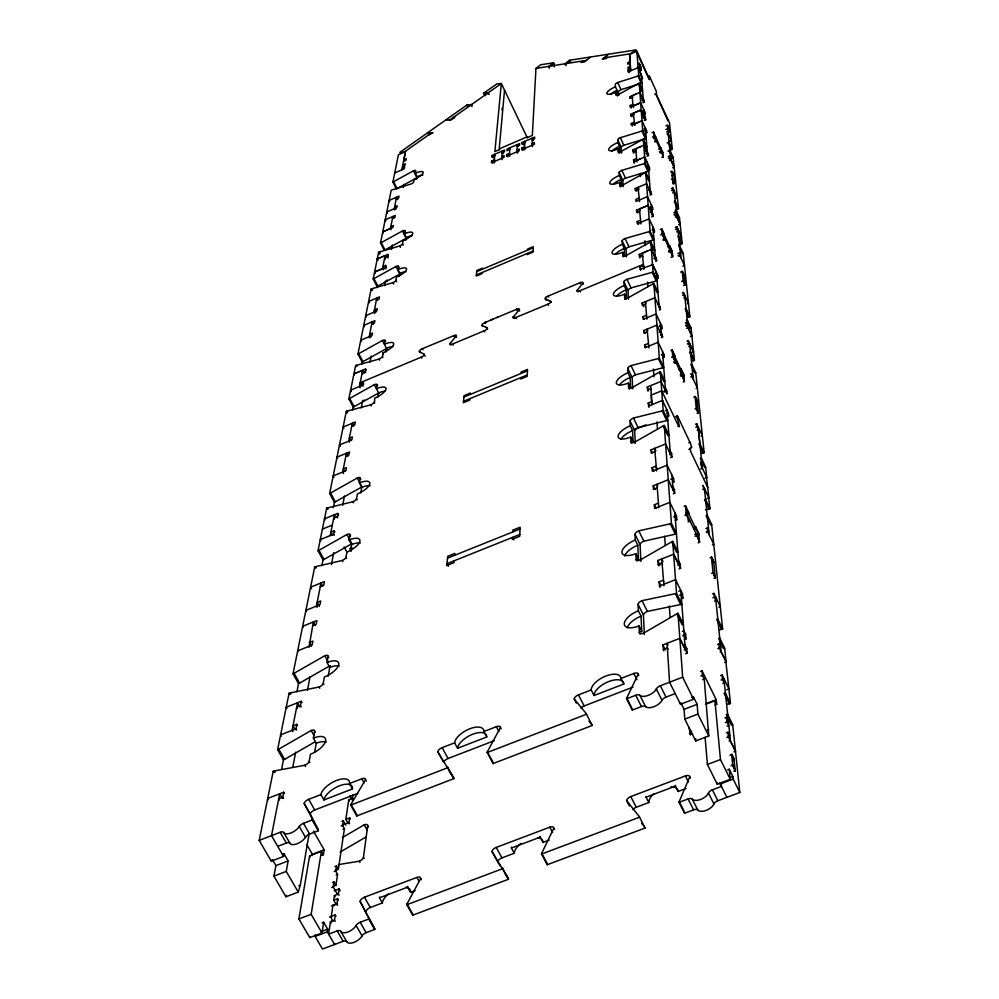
<?xml version="1.0" encoding="UTF-8"?>
<svg xmlns="http://www.w3.org/2000/svg" width="999" height="999" viewBox="0 0 999 999"><rect width="100%" height="100%" fill="white"/><g stroke="black" fill="none" stroke-linecap="round" stroke-linejoin="round"><path stroke-width="1.5" d="M700.486 671.478L702.06 670.878L702.459 675.436L704.245 679.07L708.778 735.988L695.691 740.971L695.691 738.623M512.749 531.955L512.837 530.144L520.117 527.222L519.692 536.301L512.362 539.248L512.462 537.412L513.723 539.872M520.854 377.61L520.779 379.008L527.185 376.361L527.509 369.418L521.141 372.053L521.066 373.439M527.372 253.434L527.31 254.545L533.016 252.135L533.266 246.653L527.597 249.051L527.547 250.137M554.47 66.945L553.783 63.424A2.56 1.611 52.9 0 0 553.558 62.762L540.671 64.773L535.951 68.419L532.342 135.439L527.335 137.6L527.385 136.738L499.937 148.576L499.862 149.438L494.867 151.586L501.348 83.504L496.903 83.866L483.578 93.269A2.547 2.06 85.5 0 0 483.953 93.856L485.651 95.654M690.321 447.789L691.633 447.115L690.684 443.856L678.096 417.245C673.676 409.328 682.567 432.942 678.084 425.174L661.725 390.821L651.286 395.067L651.897 404.695M524.313 146.903L521.79 147.989L521.678 149.75L534.34 144.293L534.428 142.557L531.893 143.644M532.105 139.885L534.615 138.799L534.702 137.075L522.152 142.482L522.04 144.218L524.55 143.132M509.178 153.421L506.668 154.508L506.518 156.269L519.143 150.837L519.268 149.076L516.745 150.162L517.907 152.572M499.163 149.55L504.532 90.172M454.208 560.776L454.021 562.637L446.765 565.546L447.714 556.306L454.907 553.409L454.732 555.244M469.842 398.676L469.705 400.099L463.349 402.722L464.073 395.641L470.392 393.032L470.254 394.443M482.005 272.59L481.893 273.714L476.248 276.099L476.81 270.504L482.442 268.132L482.33 269.243M494.08 159.927L491.57 161.001L491.396 162.775L503.996 157.355L504.145 155.594L501.623 156.668M501.96 152.872L504.47 151.786L504.607 150.037L492.107 155.432L491.945 157.18L494.443 156.106M667.894 132.717C670.366 133.054 668.855 123.352 665.958 125.837M667.332 125.25L669.23 132.243M364.173 858.503L363.461 857.242L367.719 825.736A4.308 1.998 -30.7 0 0 364.223 824.837L342.395 837.549M334.24 943.855L334.615 944.492L334.727 943.705M335.252 921.428L334.515 920.141L335.289 914.847L330.269 916.745M337.637 905.219L336.9 903.933L337.674 898.75L333.691 900.249L336.263 904.719M339.098 895.291L338.374 894.018L339.123 888.898L334.19 890.771M349.638 823.775L348.938 822.539L349.625 817.844L345.841 819.305L348.289 823.613M353.209 799.462L352.522 798.238L353.034 794.829M334.515 920.141L330.482 921.652L328.609 934.14L337.175 930.918A4.608 2.248 -32.1 0 1 340.746 931.28A9.203 4.508 -31.9 0 0 347.927 931.992A9.203 4.508 -31.9 0 0 356.106 925.499A4.608 2.26 -31.8 0 1 360.189 922.264L368.781 919.03A4.595 2.26 -31.7 0 0 368.718 918.331L360.09 901.348A4.533 2.198 -31.5 0 1 364.448 897.214L416.883 877.409A4.545 2.223 -30.8 0 1 420.679 878.458L421.403 879.757M333.691 900.249L334.403 895.529L338.374 894.018M332.992 886.425L335.939 885.301L337.587 874.362L335.652 870.991L336.413 866.008L334.94 866.558M335.402 870.479L338.336 869.367L344.43 828.708L342.57 825.411L343.281 820.703L341.858 821.24M345.841 819.305L348.788 799.687L352.522 798.238M337.612 894.629L333.229 887L334.003 881.905L332.517 882.467M334.615 944.492L327.272 931.83L327.684 929.145L323.664 922.227L322.153 922.801M321.865 855.344L323.339 854.782L321.391 851.373L309.59 855.893L298.901 918.955L309.777 937.599L322.003 933.004L323.664 922.227M360.09 901.348L374.662 928.745A4.595 2.273 -31.7 0 1 374.737 929.445L366.146 932.666A4.608 2.285 -31.8 0 0 362.075 935.901A9.191 4.533 -31.9 0 1 353.921 942.394A9.191 4.533 -31.9 0 1 346.74 941.657A4.608 2.273 -32.1 0 0 343.156 941.295L322.477 949.05L315.11 936.413L315.409 934.552M309.777 937.599L309.94 936.587M323.339 854.782L324.138 849.812L313.411 831.068M322.003 933.004L311.164 914.322L321.391 851.373M312.163 855.556L312.375 854.307L306.768 844.542M272.302 859.44L275.899 865.621L273.913 876.135L285.951 896.765L298.251 892.095L300.274 885.264L309.066 834.153M314.685 752.097L316.258 743.244L313.361 738.086L314.598 731.243A4.383 1.861 -30.2 0 0 311.126 730.506L278.746 749.138A4.383 1.861 -30.6 0 1 277.61 749.662L283.454 759.902A4.383 1.873 -30.7 0 0 284.578 759.377L314.885 741.92M328.184 676.198L329.745 667.432L326.998 662.474L328.109 656.318A4.146 1.686 -29.5 0 0 324.8 655.744L294.093 673.289A4.146 1.673 -29.8 0 1 293.019 673.788L298.539 683.628A4.146 1.686 -29.9 0 0 299.6 683.129L330.257 665.596M350.512 550.636L351.598 544.555L349.101 539.935L350.025 534.815A3.771 1.411 -28.5 0 0 346.965 534.49L318.981 550.299A3.771 1.399 -28.8 0 1 318.007 550.761L323.002 559.927A3.771 1.411 -28.8 0 0 323.976 559.465L351.923 543.668L351.611 543.094M360.776 492.882L361.763 487.337L359.39 482.892L360.239 478.221A3.596 1.286 -28.1 0 0 357.305 477.984L330.569 493.007A3.596 1.286 -28.3 0 1 329.645 493.444L334.403 502.285A3.596 1.299 -28.4 0 0 335.327 501.848L362.013 486.838L361.725 486.288M377.834 396.965L378.559 392.919A11.701 3.921 -27.5 0 1 385.327 391.208M385.826 351.998L386.501 348.214A11.226 3.621 -27.3 0 1 393.019 346.503M399.275 276.398L399.812 273.376L397.877 269.58L398.451 266.396A2.96 0.874 -26.9 0 0 395.979 266.471L373.963 278.596A2.96 0.874 -27 0 1 373.189 278.958L377.073 286.513A2.96 0.887 -27 0 0 377.847 286.151L399.825 274.038L395.979 266.471M405.694 240.297L406.193 237.487L404.333 233.803L404.87 230.844A2.86 0.824 -26.7 0 0 402.472 230.956L381.243 242.607A2.86 0.812 -26.9 0 1 380.507 242.957L384.24 250.287A2.86 0.824 -26.9 0 0 384.977 249.937L406.181 238.299L402.472 230.956M416.558 179.196L416.995 176.736L415.259 173.252L415.734 170.642A2.685 0.724 -26.5 0 0 413.474 170.817L393.581 181.668A2.685 0.724 -26.6 0 1 392.882 182.005L396.366 188.936A2.672 0.724 -26.6 0 0 397.065 188.611L416.933 177.76L413.474 170.817M282.517 854.432L284.041 853.845L283.566 856.443L271.278 861.15L259.191 840.396L273.227 771.303A4.471 1.923 -30.9 0 1 274.325 770.953L304.77 765.246A4.471 1.936 -30.5 0 0 309.166 761.338L310.439 754.282A15.497 6.656 -30.3 0 0 325.624 740.808A15.497 6.656 -30.3 0 0 313.361 738.086M277.61 749.662L289.073 693.256A4.221 1.736 -30.1 0 1 290.122 692.919L319.081 687A4.233 1.748 -29.8 0 0 323.226 683.378L324.375 677.047A14.66 6.006 -29.6 0 0 338.723 664.585A14.66 6.006 -29.6 0 0 326.998 662.474M346.603 558.491L345.966 557.33L346.915 552.06A13.324 5.02 -28.6 0 0 359.915 541.171A13.324 5.02 -28.6 0 0 349.101 539.935M357.142 499.875L356.531 498.751L357.405 493.943A12.712 4.583 -28.1 0 0 369.78 483.753A12.712 4.583 -28.1 0 0 359.39 482.892M374.5 403.284L374.687 398.151A11.713 3.909 -27.5 0 0 386.039 389.073A11.713 3.909 -27.5 0 0 376.386 388.748L377.098 384.765A3.322 1.099 -27.5 0 0 374.363 384.677L349.712 398.401A3.322 1.099 -27.7 0 1 348.851 398.813L353.221 407.105A3.309 1.099 -27.7 0 0 354.083 406.693L378.696 392.982A3.309 1.111 -27.5 0 1 379.233 392.769M382.704 357.63L382.854 352.859A11.239 3.596 -27.3 0 0 393.743 344.28A11.239 3.596 -27.3 0 0 384.415 344.18L385.09 340.509A3.184 1.011 -27.2 0 0 382.442 340.484L358.778 353.609A3.184 1.011 -27.4 0 1 357.954 353.996L362.137 362.025A3.184 1.024 -27.5 0 0 362.962 361.626L386.588 348.514A3.184 1.024 -27.3 0 1 387.113 348.314M396.665 281.793L395.941 280.357L396.528 277.098A10.452 3.122 -26.9 0 0 406.605 269.343A10.452 3.122 -26.9 0 0 397.877 269.58M403.234 245.217L402.522 243.818L403.072 240.796A10.077 2.897 -26.7 0 0 412.774 233.416A10.077 2.897 -26.7 0 0 404.333 233.803M298.251 892.095L286.238 871.428L288.149 860.938L284.041 853.845M385.776 281.431L387.362 280.269M292.882 766.757L295.654 752.21M307.442 690.396L310.027 676.835M331.406 564.647L333.703 552.597M342.732 505.244L344.468 496.078M361.288 407.879L362.712 400.362M369.992 362.187L371.141 356.119M384.565 285.702L385.414 281.256M391.483 249.4L392.32 245.042M403.296 187.45L403.871 184.44M283.516 798.463L282.754 797.14L283.704 792.232L267.707 798.451L268.469 799.762M296.691 730.094L295.966 728.82L296.828 724.35L293.007 725.848L295.155 729.67M301.161 706.892L300.449 705.631L301.286 701.298L286.226 707.242L286.938 708.491M334.228 535.339L333.616 534.203L334.265 530.831L330.931 532.192L332.467 535.039M337.6 517.844L337.625 513.449L324.488 518.806L325.1 519.93M362.962 386.251L362.937 382.592L359.99 383.828L361.064 385.889M365.597 372.602L365.559 369.018L353.921 373.888L348.851 398.813M385.914 268.931L385.602 265.409L382.954 266.533L384.153 268.881M388.024 257.967L387.699 254.52L377.247 258.978L373.189 278.958M271.278 861.15L271.403 860.501M330.269 535.551L334.34 514.785L335.776 517.457M383.179 269.892L382.542 268.644L385.09 255.632L386.039 257.492M392.894 216.496L390.384 228.559L391.009 229.782M394.88 209.927L394.28 208.729L396.528 197.215L398.988 196.154L398.638 197.977L396.178 199.038M394.717 172.927L401.898 169.818L405.457 151.648L398.426 154.708L392.882 182.005M405.544 151.186L403.883 159.653L406.256 158.629L405.931 160.302L403.534 161.338M281.681 768.868L283.641 758.965M296.928 691.77L298.713 682.717M321.853 565.734L323.351 558.191M333.341 507.679L334.54 501.548M352.635 410.089L353.534 405.569M361.7 364.26L362.3 361.226M376.848 287.612L377.447 284.64M360.202 382.704L421.353 357.093A3.297 1.086 -27.1 0 0 424.113 354.208L419.455 351.611A3.272 1.074 -27 0 1 422.377 348.688L454.857 335.214A3.284 1.074 -26.8 0 1 456.156 336.188L456.605 337.325M354.445 374.912L353.921 373.888L355.607 365.597A3.222 1.036 -27.5 0 1 356.418 365.309L379.046 359.091A3.234 1.049 -27.3 0 0 382.18 356.618M377.959 260.364L377.247 258.978L378.609 252.31A2.885 0.837 -26.9 0 1 379.333 252.035L399.737 245.941A2.897 0.837 -26.8 0 0 402.522 243.818M293.019 673.788L314.71 566.957A3.834 1.449 -28.9 0 1 315.672 566.633L342.22 560.476A3.846 1.461 -28.7 0 0 345.966 557.33M318.007 550.761L326.636 508.216A3.659 1.324 -28.5 0 1 327.56 507.904L352.972 501.698A3.659 1.324 -28.2 0 0 356.531 498.751M329.645 493.444L346.303 411.388A3.359 1.124 -27.8 0 1 347.153 411.089L370.679 404.857A3.372 1.136 -27.6 0 0 373.951 402.235M357.954 353.996L371.153 289.011A2.997 0.899 -27.1 0 1 371.915 288.723L393.032 282.592A3.009 0.899 -26.9 0 0 395.941 280.357M380.507 242.957L391.208 190.21A2.71 0.737 -26.6 0 1 391.908 189.947L411.064 183.991A2.71 0.737 -26.5 0 0 413.673 182.043L414.148 179.383A9.441 2.547 -26.5 0 0 423.226 172.64A9.441 2.547 -26.5 0 0 415.259 173.252M639.148 63.387L640.709 66.733L640.996 70.242L639.148 63.436L637.762 64.036M285.951 896.765L286.351 895.479M732.692 724.675A4.458 2.235 -26 0 0 731.518 725.212L726.31 714.622A4.471 2.223 -26 0 1 727.484 714.073L732.692 724.675L739.809 792.494L717.831 800.736A4.658 2.435 -26.7 0 0 713.935 803.958A9.303 4.858 -26.9 0 1 706.131 810.414A9.303 4.858 -26.9 0 1 697.752 810.027A4.658 2.435 -27.1 0 0 693.593 809.839L684.577 813.223L679.058 802.334A4.645 2.398 -27.2 0 1 679.195 801.548L689.772 776.822A4.595 2.335 -27 0 0 685.376 775.936L630.769 796.578A4.583 2.323 -27.8 0 0 626.66 800.661L627.697 802.659M643.743 266.109L642.981 264.51L578.646 291.271A3.334 1.111 -25.7 0 1 576.96 290.634L582.692 283.341L583.204 284.39M675.199 693.568L666.008 697.102A4.745 2.285 -26.7 0 0 662 700.299A9.466 4.545 -26.8 0 1 653.97 706.693A9.466 4.545 -26.8 0 1 645.604 706.605A4.733 2.273 -27 0 0 641.433 706.555L632.292 710.064L626.585 698.801A4.733 2.248 -27.1 0 1 626.735 698.039L638.161 674.175A4.67 2.185 -26.9 0 0 633.791 673.476L620.978 678.446A16.296 7.592 -27.2 0 0 605.918 676.011A16.296 7.592 -27.2 0 0 591.183 689.972L578.446 694.904A4.658 2.16 -27.6 0 0 574.2 698.925L575.636 701.685M643.219 825.349L644.817 827.384A4.633 2.398 -27.9 0 1 645.029 828.059L547.227 864.747L541.508 854.07A4.62 2.348 -29.2 0 1 541.708 853.258L553.846 828.159A4.558 2.285 -29 0 0 549.75 827.197L496.253 847.414A4.545 2.26 -29.7 0 0 492.02 851.51L493.806 854.794M588.96 721.091L592.02 724.837A4.72 2.248 -27.7 0 1 592.207 725.474L493.094 763.573L487.175 752.522A4.708 2.198 -28.9 0 1 487.4 751.748L500.424 727.472A4.633 2.135 -28.7 0 0 496.366 726.685L483.816 731.543A16.184 7.405 -29 0 0 469.855 728.771A16.184 7.405 -29 0 0 454.632 742.831L442.17 747.664A4.633 2.11 -29.3 0 0 437.787 751.71L440.372 756.455M492.02 851.51L508.354 878.583A4.608 2.335 -29.9 0 1 508.491 879.27L412.687 915.209L406.78 904.744A4.608 2.285 -31.1 0 1 407.03 903.92L420.679 878.458M437.787 751.71L453.733 778.009A4.683 2.185 -29.5 0 1 453.846 778.658L356.78 815.971L350.686 805.132A4.683 2.135 -30.6 0 1 350.961 804.345L365.522 779.67A4.62 2.073 -30.3 0 0 361.763 778.783L349.475 783.541A16.134 7.205 -30.6 0 0 336.563 780.456A16.134 7.205 -30.6 0 0 320.891 794.617L308.679 799.337A4.62 2.06 -30.9 0 0 304.158 803.408L318.306 830.069A4.67 2.123 -31.1 0 1 318.344 830.743L309.653 834.09A4.683 2.135 -31.2 0 0 305.469 837.299A9.341 4.233 -31.3 0 1 297.078 843.755A9.341 4.233 -31.3 0 1 289.935 843.281A4.683 2.123 -31.5 0 0 286.376 843.031L277.71 846.365M691.608 447.277L690.134 449.038L691.146 452.485L707.791 487.562M582.692 283.341A3.309 1.099 -25.7 0 0 579.957 282.767L548.126 296.079A3.309 1.099 -26 0 0 545.354 298.951L550.686 301.323A3.322 1.111 -26 0 1 548.076 304.146L514.522 318.019A3.309 1.099 -26.3 0 1 513.211 317.12L513.711 316.483M513.211 317.12L519.23 309.74A3.297 1.086 -26.3 0 0 517.395 308.991L484.765 322.59A3.284 1.086 -26.5 0 0 482.092 325.412L482.617 326.448M519.23 309.74L519.592 310.989M577.122 290.347L577.959 291.833M482.092 325.412L487.087 327.897A3.309 1.099 -26.5 0 1 484.228 330.819L451.873 344.305A3.297 1.086 -26.8 0 1 450.037 343.444L456.156 336.188M545.666 297.602L545.666 297.602A3.384 1.224 -24.4 0 1 546.041 297.277M648.838 78.734L635.726 49.95L630.968 53.721L603.883 57.905L602.297 59.153L605.894 58.604L607.479 57.355M608.229 54.483L604.27 57.605M590.421 57.268L584.49 61.901L580.956 62.45L582.542 61.214M565.197 64.585L569.929 60.902A2.585 1.636 52.7 0 1 569.555 60.265L564.822 63.948A2.585 1.636 52.7 0 0 565.197 64.585L566.046 65.684M586.463 60.352L535.951 68.419M553.558 62.762L548.826 66.434A2.56 1.611 52.8 0 1 549.063 67.083L549.288 68.257M549.063 67.083L553.783 63.424M471.978 106.618L471.74 105.282A2.572 2.085 85.7 0 0 471.516 104.583L467.095 104.907L399.825 152.372L404.158 152.173L431.58 132.792L433.042 132.717L427.922 135.377M340.085 852.11L365.846 837.075M630.669 70.817L629.62 54.358L636.9 51.199L638.698 75.774A2.735 0.749 -25 0 1 637.974 76.049L617.744 82.505A2.735 0.737 -25.1 0 0 615.297 84.378L615.396 86.776A9.615 2.622 -25.1 0 0 606.755 93.382A9.615 2.622 -25.1 0 0 615.646 92.42L615.759 94.855A2.76 0.762 -25.1 0 0 618.319 94.58L638.511 83.529A2.772 0.762 -25 0 1 639.235 83.179L642.719 130.769A2.922 0.849 -25 0 1 641.945 131.069L620.342 137.7A2.91 0.849 -25.2 0 0 617.719 139.748L617.844 142.482A10.265 2.997 -25.2 0 0 608.616 149.7A10.265 2.997 -25.2 0 0 618.119 148.913L618.244 151.698A2.947 0.862 -25.2 0 0 620.991 151.473L642.569 139.585A2.96 0.874 -25 0 1 643.331 139.223L645.092 163.324A3.034 0.912 -25 0 1 644.305 163.611L621.878 170.354A3.022 0.912 -25.2 0 0 619.155 172.502L619.28 175.437A10.639 3.222 -25.2 0 0 609.715 183.029A10.639 3.222 -25.2 0 0 619.592 182.367L619.717 185.364A3.059 0.937 -25.2 0 0 622.564 185.177L644.967 172.79A3.072 0.937 -25 0 1 645.766 172.415L650.062 231.306A3.259 1.061 -25.1 0 1 649.213 231.618L625.074 238.524A3.247 1.049 -25.3 0 0 622.152 240.896L622.302 244.293A11.451 3.734 -25.3 0 0 612.025 252.685A11.451 3.734 -25.3 0 0 622.652 252.31L622.802 255.781A3.297 1.086 -25.3 0 0 625.874 255.682L649.974 242.245A3.297 1.086 -25.1 0 1 650.836 241.833L653.046 272.015A3.397 1.149 -25.1 0 1 652.147 272.34L626.985 279.308A3.384 1.136 -25.4 0 0 623.95 281.818L624.113 285.514A11.926 4.058 -25.4 0 0 613.398 294.405A11.926 4.058 -25.4 0 0 624.487 294.218L624.662 297.989A3.434 1.174 -25.4 0 0 627.859 297.952L652.984 283.878A3.447 1.174 -25.2 0 1 653.883 283.454L659.34 358.216A3.684 1.349 -25.3 0 1 658.378 358.554L631.031 365.622A3.671 1.349 -25.6 0 0 627.747 368.444L627.934 372.789A12.937 4.783 -25.6 0 0 616.321 382.767A12.937 4.783 -25.6 0 0 628.383 383.054L628.583 387.512A3.734 1.386 -25.6 0 0 632.067 387.612L659.352 372.165A3.734 1.399 -25.3 0 1 660.327 371.703L663.174 410.589A3.859 1.486 -25.4 0 1 662.15 410.939L633.491 418.032A3.846 1.474 -25.7 0 0 630.044 421.041L630.257 425.811A13.561 5.257 -25.8 0 0 618.094 436.476A13.561 5.257 -25.8 0 0 630.756 437.087L630.968 441.983A3.909 1.536 -25.8 0 0 634.627 442.182L663.236 425.899A3.921 1.536 -25.5 0 1 664.26 425.412L671.428 523.439A4.233 1.798 -25.7 0 1 670.304 523.801L638.786 530.856A4.221 1.786 -26.1 0 0 635.014 534.29L635.264 540.047A14.898 6.344 -26.2 0 0 621.927 552.26A14.898 6.344 -26.2 0 0 635.864 553.658L636.126 559.59A4.296 1.848 -26.2 0 0 640.159 560.014L671.603 541.883A4.308 1.861 -25.8 0 1 672.727 541.346L676.535 593.331A4.471 1.998 -26 0 1 675.349 593.706L642.057 600.649A4.446 1.986 -26.4 0 0 638.086 604.37L638.361 610.776A15.722 7.08 -26.5 0 0 624.288 624A15.722 7.08 -26.5 0 0 639.023 625.948L639.323 632.554A4.545 2.06 -26.5 0 0 643.581 633.154L676.798 613.848A4.545 2.073 -26.1 0 1 677.996 613.286L683.378 624.25A4.545 2.085 -26.1 0 0 682.192 624.812L677.809 615.908M688.711 329.208L690.197 328.371A3.259 1.186 -25 0 1 691.046 327.972L687.2 319.73A3.259 1.174 -25 0 0 686.35 320.142L690.197 328.371M677.372 218.756L678.708 218.019A2.922 0.949 -24.8 0 1 679.47 217.657L676.011 210.152A2.922 0.937 -24.9 0 0 675.249 210.514L678.708 218.019M667.919 151.211L669.168 150.524A2.747 0.824 -24.8 0 1 669.879 150.187L673.126 157.28L678.508 208.566A2.885 0.924 -24.8 0 1 677.747 208.841L676.398 209.228M671.178 158.317L672.414 157.63A2.735 0.837 -24.8 0 1 673.126 157.28M644.755 148.002L646.103 147.265A2.96 0.874 -25 0 1 646.865 146.89L643.331 139.223M640.571 91.458L641.833 90.772A2.772 0.762 -25 0 1 642.557 90.422L639.235 83.179M402.847 164.86L405.244 163.824L404.92 165.522L402.535 166.546M402.235 168.107L404.62 167.083L404.283 168.794L401.898 169.818M641.982 100.225L643.256 99.675L641.346 74.725L638.099 67.607L628.184 71.891L628.096 70.342L630.569 69.268L630.481 67.857L628.009 68.919L627.921 67.383L630.406 66.309L630.194 63.112L627.722 64.186L627.634 62.662L630.082 61.601L629.595 53.934M637.999 67.22L639.385 66.621L641.008 70.205L639.61 70.767M637.474 67.87L638.099 67.607L642.557 78.671L641.47 76.299M638.923 67.795L640.759 66.97L639.148 63.474M640.109 75.262L641.346 74.725M397.714 199.575L396.528 197.215L389.148 200.399L389.735 201.573M642.931 102.735L644.367 102.11L639.909 92.358L629.695 96.766L629.795 98.414L632.355 97.315M633.516 95.117L634.153 94.843M635.439 94.293L636.076 94.018M639.273 92.632L639.909 92.358M509.478 149.625L506.968 150.712L507.117 148.963L519.642 143.569L519.53 145.305L517.007 146.378M641.695 98.639L643.131 98.027L644.367 102.11M643.868 114.972L645.317 114.348L645.192 112.637L640.671 102.772L630.319 107.23L630.219 105.532L632.804 104.42M642.807 101.074L644.243 100.449M633.478 107.343L632.904 106.119L634.365 105.494M636.788 104.445L634.852 105.282M634.627 125.387L633.366 113.224L634.827 112.6M637.275 111.551L635.314 112.388M640.696 110.077L644.605 117.32L643.144 117.944M484.765 322.59L486.913 321.69M637.275 104.233L639.697 103.197M637.762 111.339L640.209 110.29M633.466 114.947L630.856 116.071L630.756 114.348L641.183 109.865L645.741 119.793L644.28 120.429M641.633 111.214L644.055 110.177L644.605 117.32M392.37 218.469L394.892 217.382L395.254 215.484L385.202 219.805L385.814 221.004M642.732 112.5L644.193 111.876L645.317 114.348M643.244 113.461L645.192 112.637M643.006 116.221L644.48 115.597L645.741 119.793M390.771 226.623L393.306 225.537L392.932 227.472L382.767 231.83L383.379 233.042M645.242 133.192L646.728 132.555L646.59 130.769L641.982 120.729L631.418 125.262L631.306 123.489L633.94 122.365L635.102 124.863M644.143 118.694L645.604 118.069M635.376 123.564L636.7 122.989M637.362 122.715L638.673 122.14M641.321 121.016L641.982 120.729M382.767 231.83L383.391 231.568M384.665 231.019L385.302 230.744M386.576 230.195L387.212 229.932M388.486 229.383L389.123 229.108M644.118 128.834L645.441 128.259L647.34 152.972L645.978 153.546M644.093 130.682L645.579 130.045L646.728 132.555M645.104 131.406L646.59 130.769M652.097 132.68L653.558 132.068L660.739 148.426L658.803 149.251M665.858 129.483L667.682 128.659L669.268 132.18M667.544 129.308L668.918 128.721L667.344 125.287M652.472 137.063L653.933 136.438L653.558 132.068M653.87 137.787L655.806 136.963M653.933 138.661L655.881 137.837M666.945 134.028L668.181 133.504L670.891 160.015L674.163 167.183L672.739 167.782M633.691 153.209L632.904 149.887L643.768 145.242L648.513 155.532L646.99 156.181M654.645 141.096L656.106 140.472L660.988 151.099L663.311 156.88L661.85 157.505M654.732 141.983L656.181 141.359L656.106 140.472M387.312 256.568L384.69 257.692L385.402 259.091M633.016 151.761L635.739 150.599L636.413 152.048M668.905 141.533L671.365 140.484L669.505 122.79L656.618 95.105L656.256 91.184L649.263 75.837L649.6 79.695L636.9 51.199M645.666 151.748L647.19 151.099L648.513 155.532M375.924 271.453L376.586 271.179M377.909 270.617L378.571 270.329M379.895 269.767L380.557 269.48M381.88 268.918L385.189 267.507M637.749 159.977L638.436 159.678M639.81 159.091L640.496 158.804M643.943 157.343L644.867 157.53M421.353 357.093L421.703 358.204M548.076 304.146L548.414 305.282M637.662 147.852L638.336 147.565M639.697 146.99L640.371 146.703M377.247 258.978L377.909 258.691M379.208 258.142L379.857 257.867M381.168 257.305L381.818 257.03M383.129 256.468L383.778 256.194M670.754 140.747L671.365 140.484L667.12 131.181L668.343 135.165M659.203 148.164L660.651 147.552L662.886 152.422L663.311 156.88M634.303 163.199L633.503 159.815L636.251 158.641L636.925 160.115M646.84 154.308L648.376 153.659M382.542 268.644L374.6 272.028L375.324 273.426M633.616 161.738L644.63 157.043L649.437 167.457L649.587 169.393L648.039 170.042M659.527 151.723L660.988 151.099M659.602 152.61L661.063 151.985M660.963 153.247L662.886 152.422M646.865 165.434L648.239 164.847L650.299 191.721M668.194 156.481L669.617 155.869L670.704 158.254L669.28 158.866M668.368 158.229L669.792 157.63L669.617 155.869M646.84 167.445L648.388 166.783L649.587 169.393M647.889 168.107L649.437 167.457M669.617 160.552L670.891 160.015M673.538 167.457L674.163 167.183L669.792 157.63M670.579 171.778C677.21 168.307 673.239 201.673 672.027 171.166L673.688 174.788L671.765 175.599M638.199 189.36L635.364 190.572L635.239 188.524L646.59 183.716L651.535 194.393L649.937 195.067M376.348 300.274L379.083 299.113L379.508 296.878L368.619 301.498L369.28 302.784M671.34 179.37C672.777 177.285 675.774 183.629 673.014 183.017M648.551 190.359L650.137 189.685L651.535 194.393M649.775 193.019L651.373 192.345M638.761 198.139L635.888 199.35L636.026 201.436L647.527 196.578L652.534 207.367L652.697 209.49L651.086 210.165M671.378 188.536L672.851 187.912L677.372 197.752L675.898 198.364M476.698 271.616L533.216 247.74M671.565 190.422L673.051 189.798L672.851 187.912M672.677 190.921L673.988 190.372L677.322 218.007M476.361 274.975L533.066 251.036M672.702 192.882L674.175 192.258L673.051 189.798M640.958 223.913L639.447 209.016L648.164 205.344L653.221 216.234L651.598 216.92M639.585 211.164L636.688 212.387L636.55 210.252L648.164 205.344M371.665 324.188L374.463 323.014L374.912 320.667L363.773 325.374L364.448 326.673M649.825 207.467L651.448 206.781L652.697 209.49M650.923 208.054L652.534 207.367M676.723 198.027L677.372 197.752M650.174 212.063L651.798 211.376L653.221 216.234M651.435 214.773L653.059 214.086M653.346 232.517L654.457 232.043L654.283 229.832L649.15 218.818L637.374 223.776L637.237 221.591L640.172 220.342M673.788 212.725L675.299 212.088L676.46 214.61L674.949 215.247M673.988 214.71L675.499 214.073L675.299 212.088M675.312 217.158L676.66 216.596M652.06 229.758L653.171 229.295L654.457 232.043M652.622 230.532L654.283 229.832M660.214 229.533L661.825 228.846L664.323 234.216L664.41 235.302L662.799 235.976M678.633 224.775L680.144 224.151L679.47 217.657M675.237 227.297L676.773 226.648L681.48 236.838L682.192 243.594A2.997 0.999 -24.9 0 1 681.393 243.881L678.596 244.668M386.188 350.062L387.225 349.625M660.664 234.94L662.287 234.266L661.825 228.846M675.436 229.345L676.985 228.696L676.773 226.648M662.699 234.89L664.323 234.216M676.585 229.77L677.959 229.196L680.868 257.705M676.623 231.893L678.159 231.256L676.985 228.696M663.074 239.236L664.697 238.561L664.797 239.648L663.174 240.334M639.872 257.867L639.223 254.458L651.385 249.363L656.668 260.689L655.531 261.164M643.781 252.547L645.304 251.91M646.066 251.598L647.589 250.961M650.624 249.688L651.385 249.363M679.944 237.487L681.48 236.838L680.144 224.151L675.499 214.073M365.06 371.578L362.15 372.802L362.674 373.826M639.372 256.805L642.407 255.532L642.906 256.593M668.081 246.478L669.692 245.804L672.177 251.136L672.689 256.656L671.066 257.33M668.181 247.577L669.792 246.89L669.692 245.804M679.47 224.425L680.144 224.151M680.794 237.125L681.256 236.363M353.921 373.888L354.645 373.589M356.094 372.977L356.83 372.677M358.279 372.065L359.003 371.765M360.464 371.153L361.188 370.841M490.846 320.042L492.819 319.218M496.753 317.57L498.726 316.745M654.033 255.994L655.169 255.519L656.668 260.689M668.481 250.861L670.104 250.187L672.689 256.656M668.581 251.973L670.204 251.298M653.833 258.491L655.356 257.854L652.996 227.085M670.029 252.035L672.177 251.136M654.782 259.053L656.493 258.341M640.634 270.367L639.972 266.883L643.056 265.609L643.806 267.208M362.425 385.214L350.612 390.147L351.336 391.521M640.122 269.293L652.722 264.673M677.859 253.596L679.432 252.934L680.644 255.544L679.058 256.194M678.071 255.744L679.657 255.082L679.432 252.934M654.944 273.376L656.243 272.203M654.932 275.886L656.68 275.162L658.016 278.022L655.706 278.996M656.093 276.323L657.829 275.599L652.459 264.136M682.904 266.184L684.49 265.522L679.657 255.082M363.624 400.562L364.735 400.099M680.656 272.103L682.367 271.291L683.84 274.425L685.039 284.965L683.254 280.981L682.267 271.428L684.103 275.387L682.504 276.061M681.605 281.468L683.229 280.794L685.077 284.79L683.453 285.452M645.516 304.258L642.32 305.582L642.157 303.009L654.919 297.714L660.464 309.49L659.265 309.99M351.71 426.086L354.77 424.812L355.307 422.003L343.119 427.06L343.868 428.471M682.342 292.932L683.441 292.482L688.448 303.246L687.349 303.696M657.692 304.47L658.878 303.983L660.464 309.49M682.579 295.267L683.678 294.805L683.441 292.482M659.065 307.405L660.264 306.918M683.828 297.964L684.927 297.515L683.678 294.805M660.726 329.096L661.937 328.596L661.738 325.911L656.106 313.973L643.144 319.343L642.994 316.695L646.216 315.359M463.923 397.053L527.447 370.804M463.499 401.298L527.26 374.962M647.265 331.88L643.993 333.229L643.818 330.519L656.917 325.112L662.612 337.15L661.375 337.662M659.315 326.111L660.539 325.599L661.937 328.596M345.804 456.243L348.938 454.945L349.513 451.985L337.013 457.142L337.587 458.229M659.914 326.661L661.738 325.911M659.14 332.192L660.976 331.431L662.612 337.15M685.351 322.989L686.475 322.527L687.762 325.287L686.076 325.986M660.564 335.189L662.399 334.428M685.601 325.462L686.725 325L686.475 322.527M662.911 357.792L664.173 357.28L663.948 354.458L658.179 342.257L644.867 347.739L644.692 344.942L648.014 343.581M686.513 328.384L688.024 327.759L684.69 295.167M690.384 336.663L691.895 336.051L691.046 327.972M687.175 341.183L688.323 340.709L693.556 351.898L694.442 360.352A3.347 1.249 -25 0 1 693.556 360.651L691.982 361.051M670.966 350.424L672.177 349.925L674.974 355.844L675.087 357.217L673.875 357.717M687.424 343.743L688.573 343.269L688.323 340.709M691.146 336.351L691.895 336.051L686.725 325M661.475 354.745L662.724 354.233L664.173 357.28M688.099 344.143L689.872 344.031M662.075 355.232L663.948 354.458M688.736 346.541L689.897 346.079L688.573 343.269M671.54 357.28L672.764 356.78L672.177 349.925M673.751 356.343L674.974 355.844M691.832 352.597L693.556 351.898L691.895 336.051M673.626 362.1L675.449 361.351L675.574 362.737L674.35 363.236M678.583 369.63L681.006 368.643L683.778 374.525L684.427 381.506L683.216 382.005M679.919 370.517L681.131 370.017L681.006 368.643M647.989 391.208L647.24 387.013L661.038 381.381L661.313 381.968M680.294 374.687L681.505 374.2L684.427 381.506M682.567 375.025L683.778 374.525M680.419 376.086L681.643 375.587M336.988 516.72L333.691 518.069L334.303 519.193M647.427 390.035L650.873 388.623L651.448 389.797M690.471 374.175L691.658 373.688L693.006 376.561L691.82 377.035M690.746 376.885L691.932 376.398L691.658 373.688M322.39 529.133L332.317 525.087M663.798 391.508L665.521 390.809L662.512 351.411M664.198 391.983L666.783 390.934L665.284 387.799M648.963 407.317L648.201 403.022L651.698 401.598L650.686 385.614M333.616 534.203L320.267 539.622L320.879 540.771M648.388 406.118L662.424 400.412L662.712 401.011M696.153 388.374L697.339 387.899L691.932 376.398M693.843 397.09L695.217 396.428L697.002 400.424L698.276 413.111L696.303 408.678L695.054 396.603L697.115 400.974L695.903 401.461M665.234 410.689L666.982 409.977L666.708 409.378M634.465 429.533L645.953 424.875M349.65 548.826L350.886 548.326A3.659 0.974 68.2 0 1 352.147 547.989M675.549 416.758L676.835 416.233M695.042 408.941L696.266 408.454L698.338 412.849L697.127 413.349M676.81 417.769L678.096 417.245M678.009 426.536L679.308 426.011M695.479 424.225L696.715 423.726L702.347 435.614L701.111 436.113M695.779 427.185L697.015 426.685L696.715 423.726M697.19 430.169L698.426 429.67L697.015 426.685M654.894 451.723L651.236 453.196L651.036 449.837L665.609 443.956L671.915 457.092L670.541 457.642M320.267 586.65L323.738 585.252L324.438 581.605L310.602 587.2L311.463 588.761M688.723 442.819L690.009 442.295M668.718 451.011L670.079 450.462L671.653 453.733L671.915 457.092M669.605 454.545L671.653 453.733M688.885 449.363L690.172 448.838M672.452 482.579L673.85 482.017L673.576 478.521L667.157 465.197L652.322 471.153L652.122 467.694L655.806 466.208L657.017 468.693M447.527 558.141L520.029 529.033M519.78 534.477L446.953 563.686L448.326 566.283M657.192 487.862L653.421 489.373L653.209 485.801L668.231 479.782L674.712 493.244L673.314 493.806M670.841 479.245L672.24 478.683L673.85 482.017M671.49 479.358L673.576 478.521M700.674 468.981L702.384 468.294L698.426 429.67M312.587 625.849L316.159 624.425L316.908 620.566L302.672 626.273L303.334 627.472M671.415 486.888L672.827 486.326L674.437 489.672L674.712 493.244M673.039 490.234L674.437 489.672M705.032 478.146L706.743 477.472L705.656 467.12L701.323 458.017A3.684 1.498 -25.2 0 0 700.361 458.466L704.695 467.582A3.684 1.511 -25.2 0 1 705.656 467.12M675.336 520.292L676.773 519.717L676.485 515.996L669.879 502.347L654.582 508.454L654.357 504.77L658.166 503.246M702.709 489.21L704.72 489.098M684.103 506.293L685.501 505.744L688.673 512.337L688.835 514.135L687.437 514.685M707.142 498.501L708.878 497.814L706.468 476.898M673.676 516.883L675.112 516.308L676.773 519.717M675.049 516.57L676.485 515.996M687.287 512.899L688.673 512.337M684.864 515.272L686.263 514.71L685.501 505.744M687.911 520.092L689.31 519.542L689.46 521.353L688.061 521.903M694.155 527.147L695.541 526.598L698.688 533.154L699.55 542.282L698.151 542.832M693.618 529.233L695.704 528.409L695.541 526.598M705.931 528.558L707.28 528.021L708.803 531.218L706.78 532.017M694.804 534.415L696.203 533.866L699.55 542.282M697.302 533.703L698.688 533.154M694.979 536.238L696.378 535.689M706.281 532.092L707.629 531.555L707.28 528.021M658.616 565.871L657.729 560.526L673.676 554.22L674 554.882M300.449 705.631L296.678 707.117L297.377 708.378M657.966 564.535L661.962 562.961L662.612 564.285M712.412 544.855L713.761 544.318L707.629 531.555M677.035 561.388L678.521 560.801L680.232 564.323L680.544 568.331L679.045 568.918M677.834 565.197L680.232 564.323M710.089 557.829L711.713 557.017L713.673 561.463L715.296 578.034L713.099 573.051L711.463 557.28L713.798 562.137L712.424 562.687M659.927 587.4L659.015 581.905L663.074 580.307L663.723 581.643M295.966 728.82L280.619 734.852L281.343 736.126M659.278 586.051L675.536 579.67L682.529 593.98L682.854 598.189L681.33 598.788M711.65 573.301L713.049 572.752L715.409 577.659L714.023 578.209M678.758 591.208L680.781 590.409L685.302 649.5L684.24 649.899M679.582 595.204L682.529 593.98M712.462 593.906L713.885 593.356L720.291 606.605L718.88 607.155M712.861 597.814L714.285 597.252L713.885 593.356M714.472 601.136L715.896 600.574L714.285 597.252M682.305 631.368L683.865 630.756L685.664 634.415L686.013 638.873L684.44 639.485M684.103 635.027L685.664 634.415M682.629 635.826L684.215 635.214L686.013 638.873M663.798 650.923L662.837 644.979L679.819 638.373L680.169 639.073M282.754 797.14L278.733 798.701L279.495 800.012M663.111 649.537L667.369 647.876L668.056 649.275M683.366 645.566L684.952 644.954L686.775 648.638L687.125 653.196L685.539 653.808M685.189 649.25L686.775 648.638M717.532 644.555L719.005 643.98L720.666 647.402L718.468 648.251M320.891 794.617L323.913 799.949L352.485 788.898L349.475 783.541M454.632 742.831L457.567 748.276L486.738 737L483.816 731.543M591.183 689.972L594.018 695.529L623.801 684.015L620.978 678.446M717.956 648.751L719.43 648.189L719.005 643.98M720.117 651.985L721.103 651.61L715.496 596.665M318.306 830.069L310.239 814.06A4.608 2.073 -30.9 0 1 314.735 809.989L357.792 793.368M443.906 761.825A4.62 2.123 -29.4 0 1 448.052 758.516L494.343 740.646M580.856 708.116A4.645 2.185 -27.6 0 1 584.14 705.968L633.004 687.1M259.191 840.396L280.17 832.304A4.695 2.11 -31.4 0 1 283.728 832.529A9.366 4.208 -31.3 0 0 290.871 832.979A9.366 4.208 -31.3 0 0 299.288 826.535A4.695 2.11 -31.2 0 1 303.484 823.326L312.188 819.967A4.683 2.11 -31.1 0 0 312.15 819.305M350.686 805.132L447.877 767.669A4.695 2.173 -29.5 0 0 447.764 767.02M487.175 752.522L586.438 714.273A4.72 2.223 -27.7 0 0 586.251 713.636L574.2 698.925M626.585 698.801L635.739 695.267A4.745 2.26 -27 0 1 639.897 695.304A9.49 4.508 -26.8 0 0 648.264 695.366A9.49 4.508 -26.8 0 0 656.331 688.973A4.758 2.26 -26.7 0 1 660.351 685.776L682.667 677.185L677.996 613.286M724.625 662.424L726.098 661.862L724.662 648.151L719.717 637.974A4.233 1.986 -25.7 0 0 718.606 638.498L723.551 648.663A4.233 2.01 -25.7 0 1 724.662 648.151M700.886 676.048L702.459 675.436M702.672 679.67L704.245 679.07M720.641 675.624L722.152 675.049L728.933 688.923L730.456 703.458A4.383 2.16 -25.9 0 1 729.295 703.808L727.21 704.183M342.295 825.087L348.938 822.539M721.84 679.295L723.85 678.521L730.519 741.246M341.134 825.961L342.57 825.411M721.091 680.019L722.602 679.445L722.152 675.049M343.007 829.257L344.43 828.708M722.789 683.503L724.3 682.929L722.602 679.445M691.758 697.439L693.393 696.815L697.115 704.32L697.914 714.085L708.778 735.988M667.994 645.179L667.082 643.331L669.555 682.23L680.519 704.245L693.581 699.225L693.393 696.815M516.658 309.24L517.395 308.991M726.673 689.785L728.933 688.923L725.786 661.213M275.899 865.621L288.149 860.938M695.691 740.971L684.79 719.105L684.078 709.315L697.115 704.32M312.375 854.307L324.138 849.812M706.106 703.608L716.246 699.725L702.06 670.878M705.519 704.357L714.922 700.761L716.695 704.357L715.122 704.957M273.913 876.135L286.238 871.428M684.79 719.105L697.914 714.085M724.887 717.944L726.435 717.357L728.184 720.903L726.635 721.503M334.19 871.553L335.652 870.991M725.349 722.614L726.91 722.015L726.435 717.357M298.738 885.851L300.274 885.264M707.092 730.381L708.716 729.769M336.114 874.924L337.587 874.362M727.097 726.173L728.658 725.574L726.91 722.015M726.373 732.816L727.934 732.217L729.707 735.801L728.134 736.4M331.743 887.562L333.229 887M726.847 737.574L728.421 736.975L727.934 732.217M729.145 740.971L730.194 740.571M733.915 751.91L735.489 751.31L735.152 750.649M331.418 906.006L336.9 903.933M730.044 755.256L731.892 754.158L733.778 757.979L735.314 771.053L732.804 765.746L731.63 754.657L734.302 760.064L732.717 760.664M298.901 918.955L311.164 914.322M727.659 769.854L729.282 769.242L730.281 779.332L717.27 784.227L707.417 764.485L720.466 759.54L714.922 700.761M515.784 317.645L515.047 317.894M365.971 911.65A4.533 2.21 -31.5 0 1 370.317 907.517L382.367 902.971L379.445 897.826L407.654 887.174A15.847 7.742 -31.1 0 0 407.679 886.375M497.814 861.513A4.545 2.273 -29.8 0 1 501.935 857.891L514.235 853.258L511.401 848.014L540.184 837.15A15.897 7.955 -29.3 0 0 540.147 836.375M632.804 809.714A4.57 2.335 -27.8 0 1 636.263 807.267L648.813 802.534L646.066 797.19L675.449 786.101A16.009 8.154 -27.4 0 0 675.349 785.339M731.605 765.284L732.679 764.884L735.364 770.316M329.72 917.257L331.231 916.682L332.917 905.444A3.384 1.074 70.8 0 1 334.415 905.618M731.106 765.783L732.704 765.184M406.081 887.274A15.834 7.78 -31.1 0 1 410.552 892.344L415.097 890.633M537.849 837.537A15.884 7.992 -29.4 0 1 542.994 842.419L549.175 840.084M671.078 786.712A15.984 8.179 -27.4 0 1 678.171 791.47L684.477 789.085M685.264 788.798L686.063 788.498M733.803 771.228L735.401 770.629M320.841 931.717L321.603 931.43M322.365 931.143L327.684 929.145M729.682 777.784L732.904 776.573L729.282 769.242M315.11 936.413L327.272 931.83M726.822 796.603L726.897 797.339L720.229 783.965L733.166 779.095L732.904 776.573M406.78 904.744L502.722 868.655A4.62 2.323 -29.9 0 0 502.584 867.969M541.508 854.07L639.46 817.232A4.645 2.385 -27.9 0 0 639.248 816.57L626.66 800.661M679.058 802.334L688.086 798.938A4.67 2.41 -27.1 0 1 692.257 799.125A9.316 4.82 -26.9 0 0 700.624 799.475A9.316 4.82 -26.9 0 0 708.453 793.031A4.67 2.423 -26.7 0 1 712.374 789.809L721.44 786.4L721.303 784.927M618.781 95.467L618.593 91.533A2.722 0.749 -25.1 0 1 621.041 89.66L641.258 83.242A2.735 0.749 -25 0 0 641.982 82.967L638.698 75.774M621.49 152.547L621.241 147.315A2.91 0.849 -25.1 0 1 623.851 145.267L645.454 138.674A2.922 0.862 -25 0 0 646.216 138.386L642.719 130.769M667.095 142.907L668.356 142.532A2.71 0.812 -24.8 0 0 669.068 142.258L672.29 149.301A2.71 0.812 -24.8 0 1 671.578 149.575L669.055 150.337M623.039 185.127L622.802 180.32A3.022 0.912 -25.2 0 1 625.511 178.159L647.926 171.466A3.022 0.924 -25 0 0 648.726 171.179L645.092 163.324M626.423 256.643L626.073 249.201A3.247 1.061 -25.3 0 1 628.983 246.828L653.109 239.985A3.259 1.061 -25.1 0 0 653.97 239.673L650.062 231.306M628.408 298.501L628.021 290.422A3.372 1.149 -25.4 0 1 631.056 287.912L656.206 280.994A3.384 1.161 -25.1 0 0 657.105 280.669L653.046 272.015M687.499 317.357L689.01 316.958A3.209 1.149 -24.9 0 0 689.859 316.658L683.216 253.371L679.632 245.629A3.034 1.011 -24.9 0 0 678.845 246.004L682.429 253.746A3.034 1.024 -24.9 0 1 683.216 253.371M632.667 388.374L632.167 377.647A3.659 1.361 -25.5 0 1 635.439 374.825L662.762 367.819A3.671 1.361 -25.3 0 0 663.736 367.482L659.34 358.216M635.239 442.37L634.677 430.606A3.834 1.486 -25.7 0 1 638.111 427.597L666.758 420.567A3.846 1.498 -25.4 0 0 667.769 420.217L663.174 410.589M514.86 317.944L513.911 318.094M701.473 453.421L703.171 453.009A3.621 1.474 -25.2 0 0 704.145 452.697L695.729 372.615L691.733 364.098A3.397 1.274 -25 0 0 690.846 364.51L694.842 373.027A3.397 1.286 -25 0 1 695.729 372.615M705.431 509.827L709.003 509.015A3.796 1.611 -25.3 0 0 710.014 508.691L708.603 497.227M640.834 560.389L640.084 544.605A4.208 1.798 -26.1 0 1 643.843 541.158L675.336 534.19A4.221 1.811 -25.7 0 0 676.46 533.828L671.428 523.439M644.255 632.717L643.431 615.122A4.446 1.998 -26.4 0 1 647.389 611.4L680.656 604.532A4.458 2.01 -26 0 0 681.842 604.158L676.535 593.331M719.58 629.82L721.553 629.42A4.158 1.936 -25.6 0 0 722.652 629.083L711.675 524.525L707.155 515.072A3.859 1.648 -25.3 0 0 706.143 515.546L710.676 524.999A3.859 1.661 -25.3 0 1 711.675 524.525M338.311 864.635L359.203 861.2A4.408 2.085 -31.1 0 0 363.461 857.242M569.555 60.265L635.726 49.95M654.757 94.243L655.831 94.093L668.269 121.391M483.578 93.269L488.012 92.932A2.56 2.06 85.5 0 0 488.399 93.519L489.248 94.418M483.953 93.856L488.399 93.519M467.095 104.907A2.56 2.085 85.7 0 1 467.332 105.594L471.74 105.282M449.363 119.992L451.198 119.88L454.807 117.333L453.334 117.42M445.704 120.23L449.725 119.967L501.348 83.504L527.322 137.812M431.206 132.817L427.572 133.029M546.341 299.4L547.015 299.7M548.676 300.437L549.338 300.736M485.526 327.123L486.151 327.435M641.62 823.338L642.419 824.337M569.929 60.902L570.766 62M449.3 771.203L453.733 778.009M497.714 862.012L498.376 863.024M499.025 864.06L500.349 866.108M501.673 868.168L502.335 869.205M504.994 873.351L508.354 878.583M283.566 856.443L271.503 835.651L279.695 793.793L282.218 798.176M283.728 832.529L289.935 843.281M340.746 931.28L346.74 941.657M280.17 832.304L286.376 843.031M337.175 930.918L343.156 941.295M330.482 921.652L331.231 922.951M309.59 855.893L310.202 856.955M335.289 914.847L336.039 916.133M274.325 770.953L275.062 772.252M303.484 823.326L309.653 834.09M360.189 922.264L366.146 932.666M273.227 771.303L273.963 772.589M283.704 792.232L284.453 793.556M339.123 888.898L340.222 890.808M334.003 881.905L335.939 885.301M299.288 826.535L305.469 837.299M356.106 925.499L362.075 935.901M337.674 898.75L338.411 900.024M334.403 895.529L335.14 896.802M304.158 803.408L310.239 814.06M368.718 918.331L374.662 928.745M312.188 819.967L318.344 830.743M368.781 919.03L374.737 929.445M336.413 866.008L338.336 869.367M308.679 799.337L314.735 809.989M364.448 897.214L370.317 907.517M278.746 749.138L284.578 759.377M304.77 765.246L305.519 766.558M359.203 861.2L359.927 862.474M296.828 724.35L297.552 725.624M349.625 817.844L350.324 819.08M292.844 731.605L292.133 730.331L297.527 702.784L299.875 706.967M343.281 820.703L345.841 825.224M309.166 761.338L309.902 762.637M314.598 731.243L315.309 732.529M367.719 825.736L368.419 826.985M349.925 795.953L352.21 800.012M290.122 692.919L290.821 694.168M311.126 730.506L314.011 735.639M364.223 824.837L367.357 830.419M289.073 693.256L289.772 694.505M348.788 799.687L349.475 800.911M350.961 804.345L352.11 806.368M352.872 807.729L354.021 809.764M354.395 810.439L355.157 811.787M355.544 812.462L356.306 813.823M356.68 814.497L357.068 815.172A4.67 2.148 -30.6 0 0 356.78 815.971M407.03 903.92L408.141 905.881M408.516 906.53L409.253 907.841M409.615 908.503L409.99 909.152M410.726 910.464L411.089 911.113M411.463 911.775L412.2 913.074M412.562 913.723L412.924 914.385A4.595 2.298 -31.1 0 0 412.687 915.209M294.093 673.289L299.6 683.129M407.654 887.174L410.552 892.344M301.286 701.298L301.998 702.547M298.139 651.648L297.677 650.836L312.163 645.054L312.937 641.083L309.328 642.519L311.338 646.166M365.522 779.67L366.271 781.006M361.763 778.783L364.023 782.816M416.883 877.409L419.056 881.293M308.991 647.315L313.349 621.99L315.11 625.199M323.226 683.378L323.926 684.64M319.081 687L319.78 688.249M324.8 655.744L328.209 661.9M306.556 611.55L305.906 610.364L319.967 604.707L320.704 600.961L317.183 602.372L319.418 606.443M328.109 656.318L328.796 657.554M317.108 607.317L316.446 606.118L320.979 583.004L322.689 586.138M315.672 566.633L316.308 567.794M314.71 566.957L315.347 568.106M318.981 550.299L323.976 559.465M442.17 747.664L448.052 758.516M496.253 847.414L501.935 857.891M447.877 767.669L453.846 778.658M502.722 868.655L508.491 879.27M441.108 757.816L441.471 758.491M442.207 759.852L442.582 760.526M442.944 761.213L443.319 761.887M494.155 855.456L496.291 859.39M497.002 860.701L497.365 861.35M344.131 546.94L347.09 552.41M334.265 530.831L334.877 531.967M342.22 560.476L342.844 561.65M330.569 493.007L335.327 501.848M350.025 534.815L350.649 535.963M337.625 513.449L338.536 515.134M346.965 534.49L350.062 540.222M350.374 540.796L351.298 542.519M327.56 507.904L328.159 509.028M326.636 508.216L327.247 509.34M333.978 477.41L333.191 475.949L345.891 470.729L346.478 467.694L343.306 468.993L344.643 471.491M540.184 837.15L542.994 842.419M343.494 473.501L342.707 472.04L346.391 453.271L347.914 456.156M487.4 751.748L488.136 753.134M488.511 753.82L488.873 754.507M489.622 755.893L489.985 756.58M490.721 757.966L491.833 760.039M492.207 760.726L492.944 762.1M541.708 853.258L543.131 855.931M543.493 856.593L543.843 857.267M544.205 857.929L544.917 859.265M545.279 859.927L545.991 861.263M546.341 861.925L547.052 863.261M352.972 501.698L353.571 502.822M360.239 478.221L360.826 479.32M357.305 477.984L360.252 483.516M360.539 484.078L361.126 485.177M340.259 446.353L339.498 444.93L351.873 439.81L352.422 436.925L349.338 438.199L350.637 440.646M349.338 442.157L348.776 441.083L352.26 423.264L353.758 426.098M500.424 727.472L501.148 728.833M553.846 828.159L554.557 829.482M496.366 726.685L498.913 731.468M549.75 827.197L552.559 832.479M347.153 411.089L347.702 412.137M346.303 411.388L347.128 412.962M349.712 398.401L354.083 406.693M355.607 365.597L356.131 366.608M362.937 382.592L363.736 384.14M360.214 382.629L361.026 384.165M370.679 404.857L371.228 405.919M360.189 387.824L359.465 386.451L362.649 370.242L364.248 373.301M377.098 384.765L377.647 385.801M358.778 353.609L362.962 361.626M374.363 384.677L378.696 392.982M365.559 369.018L366.096 370.042M356.418 365.309L356.943 366.321M379.046 359.091L379.57 360.115M361.438 341.546L360.751 340.222L372.053 335.477L372.515 333.079L369.692 334.265L371.066 336.913M382.442 340.484L386.588 348.514M373.314 324.138L372.127 321.84L369.218 336.663L369.905 337.987M366.408 316.983L365.734 315.684L376.773 311.026L377.222 308.728L374.463 309.902L375.799 312.487M382.854 352.859L383.516 354.121M578.446 694.904L584.14 705.968M630.769 796.578L636.263 807.267M586.251 713.636L592.207 725.474M639.248 816.57L645.029 828.059M575.986 702.384L576.348 703.071M628.034 803.333L628.383 804.008M628.733 804.67L629.42 806.006M374.687 313.486L374.013 312.188L376.785 298.039L377.772 299.962M385.09 340.509L385.602 341.508M373.963 278.596L377.847 286.151M371.915 288.723L372.652 290.16M371.153 289.011L371.89 290.447M393.032 282.592L393.768 284.028M422.377 348.688L422.902 349.712M386.938 280.17L387.262 280.794M424.113 354.208L425.174 356.293M419.455 351.611L419.98 352.647M398.451 266.396L399.175 267.819M387.699 254.52L388.411 255.906M381.243 242.607L384.977 249.937M379.333 252.035L380.045 253.421M385.602 265.409L386.313 266.82M378.609 252.31L379.545 254.158M450.124 343.344L450.911 344.905M399.737 245.941L400.437 247.34M626.735 698.039L627.809 700.149M628.171 700.861L628.883 702.26M629.245 702.971L629.957 704.382M630.307 705.082L631.743 707.891M632.092 708.603L632.454 709.302A4.733 2.26 -27.1 0 0 632.292 710.064M679.195 801.548L679.882 802.909M680.219 803.583L680.918 804.944M681.256 805.631L681.942 806.992M682.292 807.667L682.979 809.028M683.328 809.702L684.015 811.063M684.352 811.737L684.702 812.424A4.633 2.41 -27.2 0 0 684.577 813.223M395.841 209.241L394.642 206.868L397.127 205.794L396.765 207.655L386.8 211.95L387.4 213.137M639.897 695.304L645.604 706.605M692.257 799.125L697.752 810.027M404.87 230.844L405.557 232.218M635.739 695.267L641.433 706.555M688.086 798.938L693.593 809.839M453.608 335.614L454.133 336.651M392.744 216.571L393.643 218.369M452.597 344.031L453.134 345.08M675.449 786.101L678.171 791.47M393.581 181.668L397.065 188.611M638.161 674.175L638.873 675.574M689.772 776.822L690.446 778.171M633.791 673.476L636.95 679.757M685.376 775.936L688.423 782.005M660.351 685.776L666.008 697.102M712.374 789.809L717.831 800.736M656.331 688.973L662 700.299M708.453 793.031L713.935 803.958M680.806 702.759L684.078 709.315M643.581 633.154L644.268 634.527M639.023 625.948L641.745 631.393A15.709 7.105 -26.5 0 1 640.684 631.793M484.952 322.502L485.464 323.551M487.087 327.897L487.612 328.946M639.323 632.554L639.997 633.928M689.035 727.347L690.446 735.014M484.228 330.819L484.752 331.868M642.057 600.649L647.389 611.4M720.466 759.54L730.281 779.332M662.837 644.979L665.247 649.837M638.086 604.37L643.431 615.122M638.361 610.776L641.046 616.171L641.745 631.393M731.842 743.93L731.181 742.582M733.166 746.615L732.504 745.279M734.49 749.3L733.828 747.964M681.543 641.857L680.856 640.459M682.904 644.63L682.23 643.244M684.278 647.414L683.591 646.028M636.126 559.59L636.763 560.901M515.959 317.57L516.483 318.619M513.349 316.92L513.873 317.969M682.667 677.185L693.581 699.225M733.166 779.095L739.809 792.494M659.015 581.905L661.001 585.913M635.014 534.29L640.084 544.605M635.264 540.047L637.812 545.217L638.436 558.878A14.885 6.381 -26.2 0 1 637.437 559.253M679.819 638.373L687.125 653.196M728.421 736.975L735.489 751.31M516.483 309.315L516.995 310.364M640.159 560.014L640.809 561.326M635.864 553.658L638.436 558.878M730.456 703.458L725.324 692.969A4.396 2.135 -25.9 0 1 724.163 693.318L729.295 703.808M675.349 593.706L680.656 604.532M657.729 560.526L659.989 565.147M638.786 530.856L643.843 541.158M663.998 585.801L661.713 558.953L662.137 559.827M676.798 613.848L677.472 615.222M684.964 648.801L685.302 649.5M675.287 557.542L674.637 556.218M676.573 560.189L675.936 558.866M677.859 562.824L677.222 561.5M721.103 651.61L721.415 652.247M722.664 654.82L722.04 653.533M723.913 657.379L723.288 656.093M725.162 659.939L724.537 658.653M545.354 298.951L545.866 300.012M681.106 594.605L682.854 598.189M662.574 560.714L662.999 561.6M491.57 161.001L492.732 163.399M658.816 507.779L656.967 484.303L657.779 485.976M672.727 541.346L677.834 551.848A4.296 1.873 -25.8 0 0 676.71 552.372L672.889 544.505M654.357 504.77L656.218 508.591M671.603 541.883L672.252 543.194M548.126 296.079L548.638 297.128M550.686 301.323L551.198 302.385M673.676 554.22L680.544 568.331M719.43 648.189L726.098 661.862M630.044 421.041L634.677 430.606M652.122 467.694L653.92 471.428M502.06 159.64L502.11 151.124L503.271 153.509M630.257 425.811L632.579 430.606L633.104 441.933A13.549 5.282 -25.8 0 1 632.192 442.282M634.627 442.182L635.214 443.394M495.192 155.544L494.605 154.345L494.493 162.899M630.756 437.087L633.104 441.933M653.209 485.801L655.044 489.585M722.652 629.083L717.769 619.018A4.171 1.923 -25.7 0 1 716.67 619.368L721.553 629.42M492.107 155.432L493.269 157.817M630.968 441.983L631.555 443.206M670.304 523.801L675.336 534.19M678.508 564.148L678.833 564.81L674.837 512.599M628.583 387.512L629.42 389.273M685.664 507.542L698.875 534.989M579.944 290.846L580.456 291.908M686.126 512.937L699.387 540.471M655.868 450.824L654.682 448.364L656.63 470.916M510.189 149.076L509.615 147.889L509.627 156.393M686.263 514.71L689.46 521.353M651.036 449.837L652.397 452.647M506.668 154.508L507.817 156.905M633.491 418.032L638.111 427.597M631.031 365.622L635.439 374.825M648.201 403.022L649.637 405.994M522.152 142.482L523.301 144.88M524.787 149.862L524.662 141.408L525.237 142.607M627.747 368.444L632.167 377.647M521.79 147.989L522.952 150.399M627.934 372.789L630.157 377.41L630.619 387.712A12.937 4.808 -25.6 0 1 628.895 388.361M517.994 146.441L517.132 144.643L517.207 153.134M632.067 387.612L632.629 388.786M579.957 282.767L580.469 283.816M628.383 383.054L630.619 387.712M710.014 508.691L705.544 499.338A3.796 1.598 -25.3 0 1 704.545 499.662L709.003 509.015M533.341 140.559L532.192 138.162L532.38 146.603M662.15 410.939L666.758 420.567M647.24 387.013L648.651 389.96M664.26 425.412L668.918 435.139A3.909 1.548 -25.4 0 0 667.894 435.626L663.236 425.899M651.698 401.598L652.272 402.784M624.662 297.989L625.174 299.088M659.352 372.165L663.798 381.531A3.734 1.411 -25.3 0 1 664.772 381.069L660.327 371.703M702.047 465.122L700.599 462.075L700.923 465.234L706.743 477.472M644.692 344.942L645.928 347.552M661.038 381.381L667.007 393.943L666.783 390.934M662.424 400.412L668.506 413.149L668.743 416.283L667.22 413.099M708.878 497.814L702.959 485.414L704.782 491.82M646.915 319.118L645.342 301.686L646.041 303.159M626.985 279.308L631.056 287.912M642.994 316.695L644.193 319.243M647.802 330.669L647.09 329.171L648.913 347.889M623.95 281.818L628.021 290.422M698.126 426.698L699.862 443.668L704.145 452.697M624.113 285.514L626.161 289.822L626.56 298.564A11.913 4.071 -25.4 0 1 624.962 299.188M658.378 358.554L662.762 367.819M703.171 453.009L698.9 443.993A3.634 1.461 -25.2 0 0 699.862 443.668M643.818 330.519L645.042 333.092M627.859 297.952L628.383 299.051M624.487 294.218L626.56 298.564M652.622 252.023L653.121 253.084M653.87 254.683L654.357 255.744M689.472 330.869L689.959 331.905M690.684 333.466L691.171 334.503M653.721 266.833L653.221 265.746M654.732 268.981L654.233 267.907M655.744 271.129L655.232 270.055M690.858 346.129L690.371 345.08M691.845 348.226L691.345 347.177M692.819 350.324L692.332 349.275M622.152 240.896L626.073 249.201M622.302 244.293L624.275 248.464L624.612 256.006M672.302 351.311L683.915 375.936M625.874 255.682L626.373 256.743M672.664 355.432L684.315 380.132M672.764 356.78L675.574 362.737M622.652 252.31L624.512 256.243M622.802 255.781L623.301 256.843M642.157 303.009L643.943 306.78M642.757 254.245L642.257 253.184L643.88 269.443M653.883 283.454L657.979 292.195A3.434 1.186 -25.1 0 0 657.08 292.62L653.746 285.527M639.223 254.458L640.471 257.105M652.984 283.878L653.496 284.977M639.972 266.883L640.983 269.031M625.074 238.524L628.983 246.828M619.28 175.437L621.116 179.358L621.428 186.313L619.592 182.367M649.974 242.245L650.474 243.306M650.961 244.355L653.92 250.687A3.297 1.099 -25.1 0 1 654.77 250.274L650.836 241.833M622.564 185.177L623.264 186.663M637.237 221.591L638.523 224.325M619.717 185.364L620.416 186.85M694.442 360.352L690.484 351.91A3.347 1.236 -25 0 1 689.597 352.21L693.556 360.651M652.147 272.34L656.206 280.994M644.892 147.665L645.329 148.626M646.003 150.075L646.44 151.036M677.971 219.43L678.408 220.367M679.058 221.79L679.495 222.727M645.766 159.49L645.317 158.504M646.665 161.438L646.216 160.464M647.564 163.386L647.115 162.412M679.058 231.593L678.621 230.632M679.944 233.504L679.495 232.542M620.991 151.473L621.653 152.922M618.119 148.913L619.904 152.735L619.605 146.279L617.844 142.482M618.244 151.698L618.918 153.134M635.239 188.524L636.475 191.196M639.522 201.573L638.074 187.325L638.998 189.323M621.878 170.354L625.511 178.159M689.859 316.658L686.051 308.504A3.222 1.149 -24.9 0 1 685.202 308.803L689.01 316.958M639.447 209.016L640.084 210.377M649.213 231.618L653.109 239.985M619.155 172.502L622.802 180.32M636.55 210.252L637.824 212.962M632.904 149.887L634.015 152.298M636.975 161.863L635.614 148.726L636.288 150.175M633.503 159.815L634.627 162.25M620.342 137.7L623.851 145.267M661.937 229.945L672.29 252.26M662.212 233.192L672.602 255.557M662.287 234.266L664.797 239.648M617.719 139.748L621.241 147.315M688.024 327.759L688.748 329.32M615.396 86.776L617.057 90.36L617.32 96.029M631.306 123.489L632.467 125.999M615.646 92.42L616.758 94.818M682.192 243.594L678.633 235.914A2.997 0.987 -24.9 0 1 677.846 236.201L681.393 243.881M644.305 163.611L647.926 171.466M645.766 172.415L649.425 180.332A3.059 0.949 -25 0 0 648.626 180.719L645.878 174.775M644.967 172.79L645.654 174.288M632.804 96.878L632.242 95.667L632.904 106.119M678.508 208.566L675.087 201.124A2.897 0.924 -24.9 0 1 674.325 201.398L677.747 208.841M630.219 105.532L631.356 107.992M641.945 131.069L645.454 138.674M633.366 113.224L633.928 114.473M617.744 82.505L621.041 89.66M642.569 139.585L646.103 147.265M630.756 114.348L631.892 116.821M637.974 76.049L641.258 83.242M668.356 142.532L671.578 149.575M638.511 83.529L641.833 90.772M669.168 150.524L672.414 157.63M628.096 70.342L629.183 72.702M653.933 136.438L656.181 141.359M467.332 105.594L467.557 106.93M671.365 140.484L672.29 149.301M689.635 343.506L693.281 379.283M350.886 548.326L351.186 551.198M704.445 488.523L709.165 534.752M731.63 754.657L731.693 755.294M716.246 699.725L716.695 704.357M720.117 782.692L720.229 783.965M660.651 147.552L660.739 148.426M717.145 782.804L717.27 784.227M705.094 737.262L707.417 764.485M656.493 272.739L659.078 306.556M657.829 275.599L658.016 278.022M666.982 409.977L670.341 453.808M651.286 204.67L651.96 213.511M660.327 322.939L661.188 334.141M671.977 475.187L673.101 489.885M680.406 702.722L680.519 704.245M640.322 173.364L640.521 176.423M644.842 240.747L645.154 245.392M647.602 282.068L647.914 286.626M653.433 369.043L653.958 376.698M656.98 421.878L657.479 429.37M664.647 536.263L665.272 545.504M669.33 606.043L670.079 617.27M332.879 921.44A3.272 1.036 70.9 0 1 331.318 916.807M692.619 734.14A4.471 2.21 -26.6 0 1 689.46 733.029M691.57 731.318A15.447 7.605 -26.5 0 1 690.521 731.693M382.367 902.971A15.834 7.78 -31.1 0 1 388.386 893.955M514.235 853.258A15.884 7.992 -29.4 0 1 521.003 843.368M547.227 864.747A4.608 2.36 -29.3 0 1 547.415 863.923M648.813 802.534A15.984 8.179 -27.4 0 1 653.895 793.743M646.066 797.19A16.009 8.154 -27.4 0 1 646.091 796.378M379.445 897.826A15.847 7.742 -31.1 0 1 379.595 896.977M511.401 848.014A15.897 7.955 -29.3 0 1 511.488 847.189M502.035 108.067A2.547 2.048 86.1 0 1 502.047 110.29M615.446 254.108A11.439 3.746 -25.3 0 1 624.275 248.464M399.812 273.376A10.44 3.134 -26.9 0 1 405.894 271.678M406.193 237.487A10.065 2.922 -26.7 0 1 412.075 235.801M613.299 184.153A10.639 3.234 -25.2 0 1 621.116 179.358M611.7 151.224A10.252 3.009 -25.2 0 1 619.605 146.279M610.377 94.281A9.615 2.635 -25.1 0 1 617.057 90.36M416.995 176.736A9.441 2.56 -26.5 0 1 422.939 175.025M316.258 743.244A15.485 6.693 -30.4 0 1 326.261 742.032M329.745 667.432A14.648 6.031 -29.6 0 1 339.26 666.083M627.197 627.884A15.709 7.105 -26.5 0 1 641.046 616.171M624.675 556.081A14.885 6.381 -26.2 0 1 637.812 545.217M493.094 763.573A4.695 2.21 -28.9 0 1 493.306 762.799M323.913 799.949A16.109 7.243 -30.6 0 1 339.56 785.788A16.109 7.243 -30.6 0 1 352.485 788.898M457.567 748.276A16.171 7.443 -29 0 1 472.764 734.203A16.171 7.443 -29 0 1 486.738 737M594.018 695.529A16.284 7.617 -27.3 0 1 608.741 681.543A16.284 7.617 -27.3 0 1 623.801 684.015M351.598 544.555A13.312 5.032 -28.6 0 1 360.327 543.031M361.763 487.337A12.7 4.595 -28.2 0 1 370.13 485.751M621.041 439.173A13.549 5.282 -25.8 0 1 632.579 430.606M619.43 384.977A12.937 4.808 -25.6 0 1 630.157 377.41M616.595 296.204A11.913 4.071 -25.4 0 1 626.161 289.822"/></g></svg>
